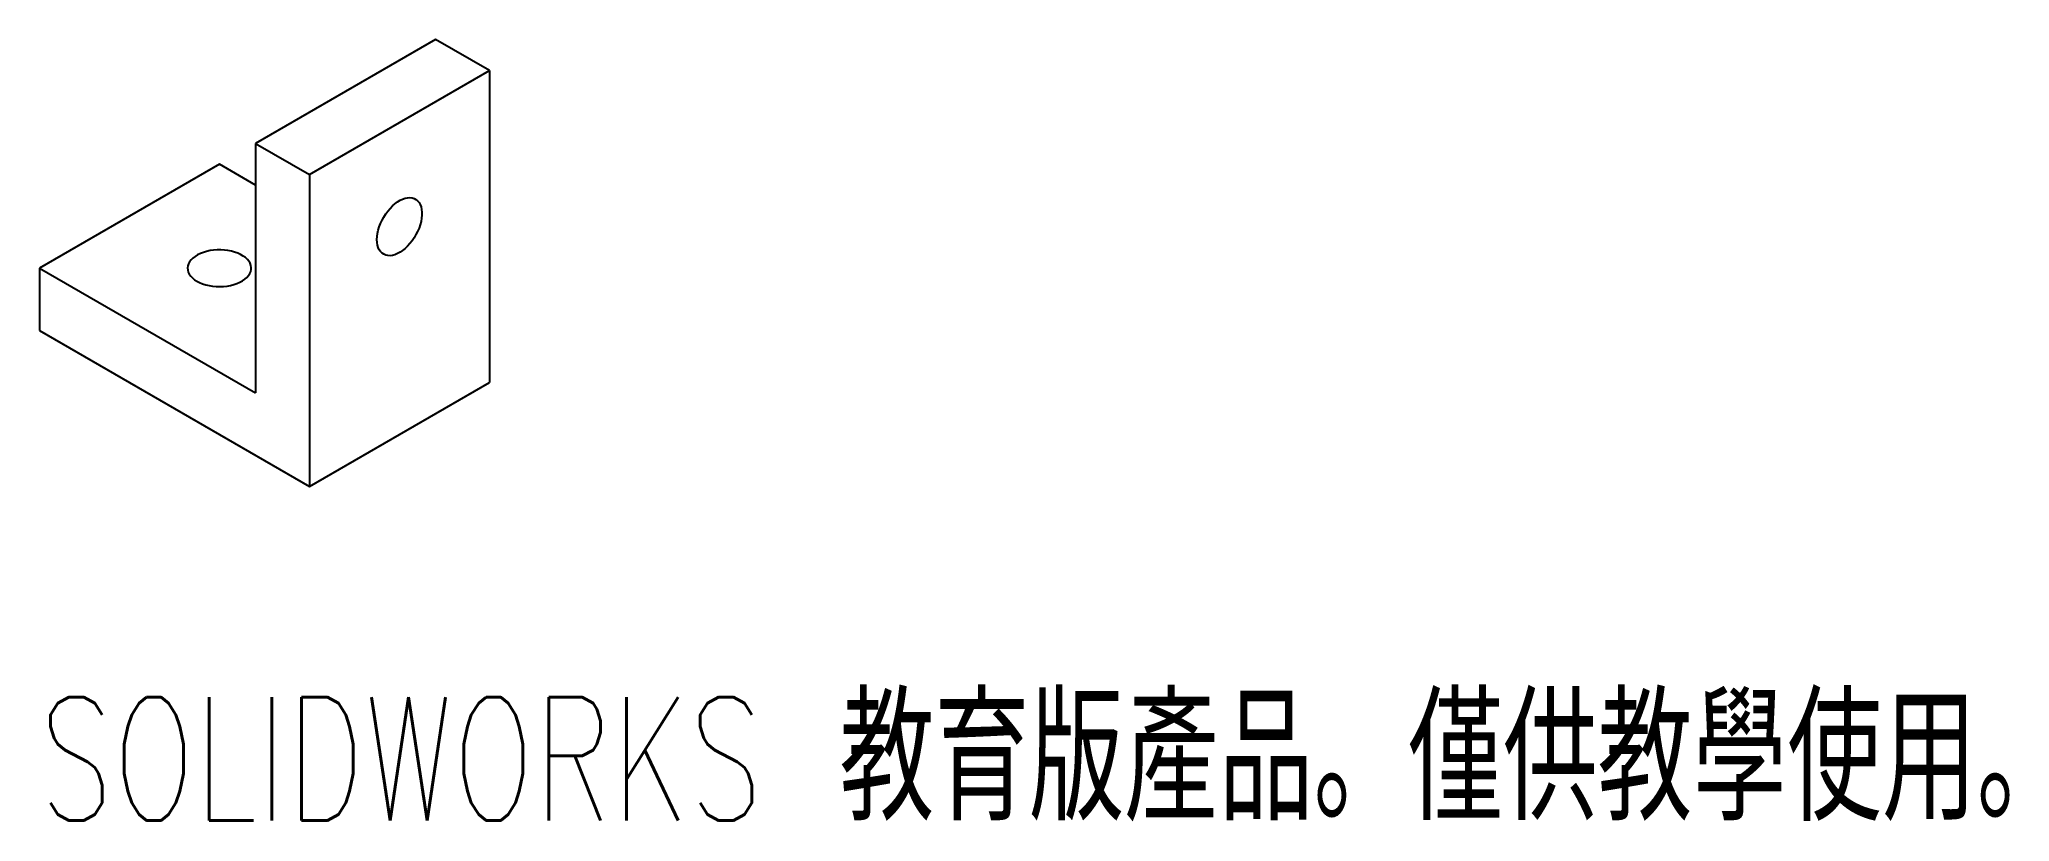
# Paper-space layout '_等角視' of a CAD drawing. Header units: millimetres. Extents: x -8.8 to 68.6, y -18.3 to 12.5.
import ezdxf

# ---------------------------------------------------------------- set-up
doc = ezdxf.new("R2010")
doc.units = ezdxf.units.MM
doc.styles.add('SLDTEXTSTYLE0', font='TXT', dxfattribs={"width": 0.7, "bigfont": 'bigfont'})

psp = doc.layouts.new('_等角視')

# ---------------------------------------------------------------- linework, layer by layer
at = {"color": 7, "linetype": 'Continuous', "lineweight": 25}
for p, q in [((6.718, 12.452), (-0.354, 8.37)), ((8.839, 11.228), (6.718, 12.452)), ((1.768, 7.146), (8.839, 11.228)), ((8.839, 11.228), (8.839, -1.021)), ((-0.354, 8.37), (-0.354, -1.428)), ((-0.354, 8.37), (1.768, 7.146)), ((-1.768, 7.552), (-8.839, 3.47)), ((-0.354, 6.736), (-1.768, 7.552)), ((1.768, 7.146), (1.768, -5.103)), ((-8.839, 3.47), (-8.839, 1.021)), ((-8.839, 3.47), (-0.354, -1.428)), ((-8.839, 1.021), (1.768, -5.103)), ((1.768, -5.103), (8.839, -1.021))]:
    psp.add_line(p, q, dxfattribs=at)
at = {"color": 7, "linetype": 'Continuous', "lineweight": 25, "flags": 128}
for points in [[(4.419, 4.594), (4.425, 4.713), (4.442, 4.838), (4.471, 4.966), (4.51, 5.096), (4.56, 5.226), (4.619, 5.355), (4.687, 5.48), (4.764, 5.601), (4.847, 5.714), (4.936, 5.82), (5.03, 5.917), (5.128, 6.003), (5.228, 6.077), (5.329, 6.139), (5.429, 6.187), (5.528, 6.221), (5.624, 6.24), (5.716, 6.245), (5.802, 6.234), (5.882, 6.209), (5.954, 6.17), (6.018, 6.117), (6.073, 6.05), (6.117, 5.971), (6.151, 5.881), (6.174, 5.781), (6.186, 5.672), (6.186, 5.555), (6.174, 5.433), (6.151, 5.306), (6.117, 5.177), (6.073, 5.046), (6.018, 4.917), (5.954, 4.79), (5.882, 4.667), (5.802, 4.549), (5.716, 4.439), (5.624, 4.338), (5.528, 4.246), (5.429, 4.166), (5.329, 4.098), (5.228, 4.043), (5.128, 4.002), (5.03, 3.975), (4.936, 3.963), (4.847, 3.966), (4.764, 3.984), (4.687, 4.016), (4.619, 4.063), (4.56, 4.123), (4.51, 4.196), (4.471, 4.28), (4.442, 4.376), (4.425, 4.481), (4.419, 4.594)], [(-2.652, 2.96), (-2.545, 2.905), (-2.428, 2.858), (-2.303, 2.818), (-2.171, 2.787), (-2.033, 2.765), (-1.893, 2.752), (-1.75, 2.749), (-1.608, 2.754), (-1.467, 2.77), (-1.331, 2.794), (-1.2, 2.827), (-1.077, 2.869), (-0.963, 2.918), (-0.859, 2.975), (-0.767, 3.038), (-0.688, 3.106), (-0.623, 3.18), (-0.574, 3.257), (-0.539, 3.337), (-0.521, 3.419), (-0.519, 3.501), (-0.533, 3.583), (-0.563, 3.664), (-0.61, 3.742), (-0.671, 3.816), (-0.746, 3.886), (-0.835, 3.95), (-0.936, 4.009), (-1.048, 4.06), (-1.169, 4.103), (-1.298, 4.139), (-1.433, 4.165), (-1.572, 4.183), (-1.714, 4.191), (-1.857, 4.19), (-1.998, 4.179), (-2.137, 4.16), (-2.271, 4.131), (-2.398, 4.093), (-2.517, 4.048), (-2.626, 3.995), (-2.724, 3.935), (-2.81, 3.869), (-2.882, 3.798), (-2.939, 3.722), (-2.981, 3.644), (-3.007, 3.563), (-3.018, 3.48), (-3.012, 3.398), (-2.989, 3.317), (-2.951, 3.237), (-2.897, 3.161), (-2.829, 3.089), (-2.747, 3.021), (-2.652, 2.96)]]:
    psp.add_lwpolyline(points, dxfattribs=at)

# ---------------------------------------------------------------- texts
at = {"color": 7, "linetype": 'Continuous', "insert": (-8.839, -13.373), "char_height": 4.83362, "attachment_point": 1, "style": 'SLDTEXTSTYLE0'}
psp.add_mtext('SOLIDWORKS 教育版產品。僅供教學使用。', dxfattribs=at)

doc.saveas('drawing.dxf')
